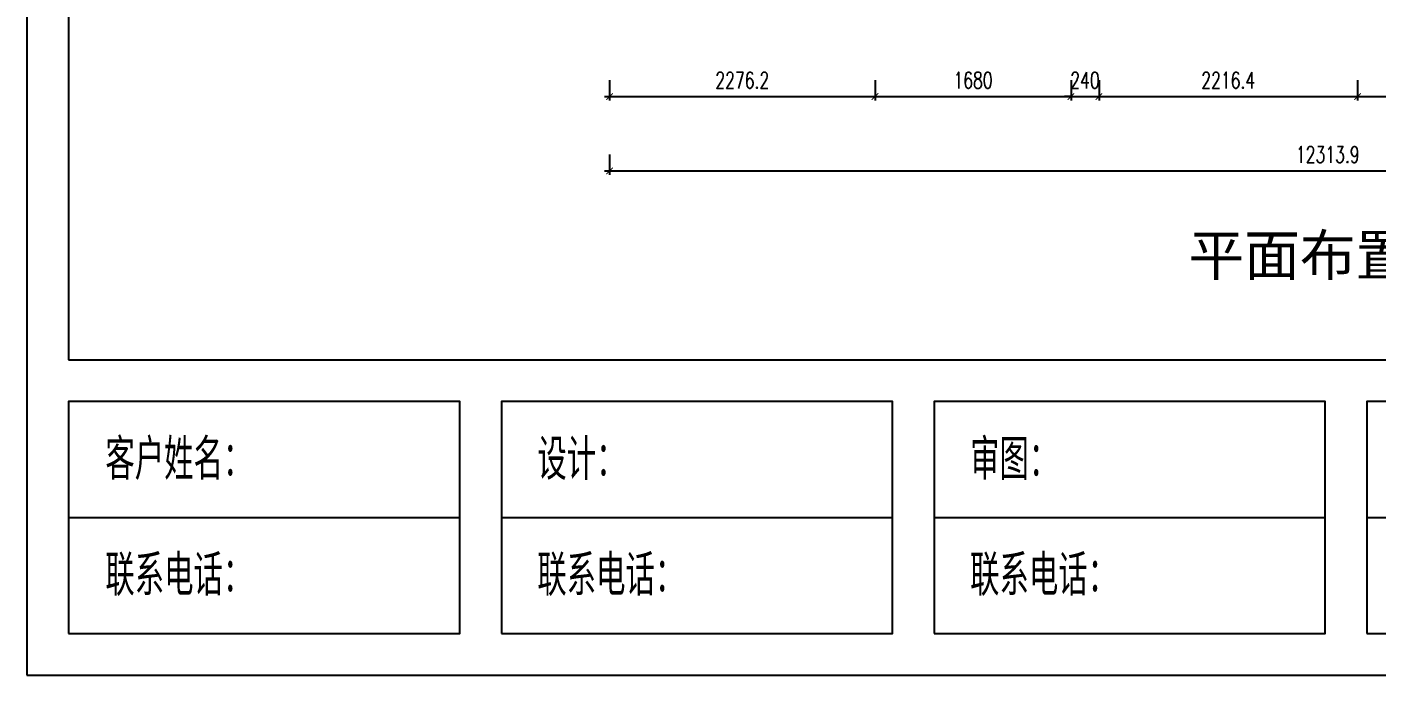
# Model space of a CAD drawing. Header units: millimetres. Extents: x 0 to 37570, y -10972 to 32224.
# Drawn here: x 0 to 11565, y 11434 to 16992 of the extents above; entities that cross this region are included whole.
import ezdxf

# ---------------------------------------------------------------- set-up
doc = ezdxf.new("R2010")
doc.units = ezdxf.units.MM
doc.header["$LTSCALE"] = 10
doc.header["$MEASUREMENT"] = 0
for name, color, linetype in [('E11-标题', 2, 'BYLAYER'), ('P11-平面尺寸标注', 1, 'BYLAYER'), ('P9-平面文字', 2, 'BYLAYER'), ('T-图框', 1, 'BYLAYER')]:
    doc.layers.add(name, color=color, linetype=linetype)
doc.styles.add('DIMTEXT', font='simplex.shx', dxfattribs={"width": 0.7, "bigfont": 'gbcbig.shx'})
doc.styles.get("Standard").update_dxf_attribs({"font": 'simplex.shx', "bigfont": 'gbcbig.shx'})
doc.dimstyles.new('Kujiale', dxfattribs={"dimscale": 25, "dimtxt": 2, "dimasz": 0.8, "dimexe": 0.5, "dimexo": 0.5, "dimgap": 1, "dimtad": 1, "dimdec": 4, "dimrnd": 1, "dimdsep": 46, "dimtxsty": 'DIMTEXT', "dimblk": 'ARCHTICK', "dimcen": 2.5, "dimdle": 0.6, "dimclrd": 1, "dimclre": 1, "dimclrt": 2, "dimadec": 0, "dimazin": 0, "dimtfac": 1, "dimtdec": 4, "dimtix": 1, "dimtmove": 2, "dimatfit": 3, "dimldrblk": 'ARCHTICK', "dimfxlon": 1, "dimtolj": 1, "dimtzin": 0, "dimarcsym": 0})

# ---------------------------------------------------------------- blocks, each defined once
blk = doc.blocks.new('_ArchTick')
at = {"layer": 'E11-标题', "color": 1, "const_width": 0.15}
blk.add_lwpolyline([(-0.5, -0.5), (0.5, 0.5)], dxfattribs=at)
blk = doc.blocks.new('*D70')
at = {"layer": 'Defpoints', "color": 0, "transparency": 16777216}
for p in [(4994, 15933), (17308, 15933), (17308, 15758)]:
    blk.add_point(p, dxfattribs=at)
at = {"layer": 'P11-平面尺寸标注', "color": 1, "lineweight": -2, "transparency": 16777216}
for p, q in [((4994, 15898), (4994, 15723)), ((17308, 15898), (17308, 15723)), ((4952, 15758), (17350, 15758))]:
    blk.add_line(p, q, dxfattribs=at)
at = {"layer": 'P11-平面尺寸标注', "color": 1, "lineweight": -2, "transparency": 16777216, "xscale": 56, "yscale": 56, "zscale": 56, "rotation": 180}
blk.add_blockref('_ArchTick', (4994, 15758), dxfattribs=at)
at = {"layer": 'P11-平面尺寸标注', "color": 1, "lineweight": -2, "transparency": 16777216, "xscale": 56, "yscale": 56, "zscale": 56}
blk.add_blockref('_ArchTick', (17308, 15758), dxfattribs=at)
at = {"layer": 'P11-平面尺寸标注', "color": 2, "transparency": 16777216, "insert": (11151, 15898), "char_height": 140, "attachment_point": 5, "style": 'DIMTEXT'}
blk.add_mtext('\\A1;12313.9', dxfattribs=at)
blk = doc.blocks.new('*D100')
at = {"layer": 'Defpoints', "color": 0, "transparency": 16777216}
for p in [(4994, 16570), (7270, 16570), (7270, 16395)]:
    blk.add_point(p, dxfattribs=at)
at = {"layer": 'P11-平面尺寸标注', "color": 1, "lineweight": -2, "transparency": 16777216}
for p, q in [((4994, 16535), (4994, 16360)), ((7270, 16535), (7270, 16360)), ((4952, 16395), (7312, 16395))]:
    blk.add_line(p, q, dxfattribs=at)
at = {"layer": 'P11-平面尺寸标注', "color": 1, "lineweight": -2, "transparency": 16777216, "xscale": 56, "yscale": 56, "zscale": 56, "rotation": 180}
blk.add_blockref('_ArchTick', (4994, 16395), dxfattribs=at)
at = {"layer": 'P11-平面尺寸标注', "color": 1, "lineweight": -2, "transparency": 16777216, "xscale": 56, "yscale": 56, "zscale": 56}
blk.add_blockref('_ArchTick', (7270, 16395), dxfattribs=at)
at = {"layer": 'P11-平面尺寸标注', "color": 2, "transparency": 16777216, "insert": (6132, 16535), "char_height": 140, "attachment_point": 5, "style": 'DIMTEXT'}
blk.add_mtext('\\A1;2276.2', dxfattribs=at)
blk = doc.blocks.new('*D101')
at = {"layer": 'Defpoints', "color": 0, "transparency": 16777216}
for p in [(7270, 16570), (8950, 16570), (8950, 16395)]:
    blk.add_point(p, dxfattribs=at)
at = {"layer": 'P11-平面尺寸标注', "color": 1, "lineweight": -2, "transparency": 16777216}
for p, q in [((7270, 16535), (7270, 16360)), ((8950, 16535), (8950, 16360)), ((7228, 16395), (8992, 16395))]:
    blk.add_line(p, q, dxfattribs=at)
at = {"layer": 'P11-平面尺寸标注', "color": 1, "lineweight": -2, "transparency": 16777216, "xscale": 56, "yscale": 56, "zscale": 56, "rotation": 180}
blk.add_blockref('_ArchTick', (7270, 16395), dxfattribs=at)
at = {"layer": 'P11-平面尺寸标注', "color": 1, "lineweight": -2, "transparency": 16777216, "xscale": 56, "yscale": 56, "zscale": 56}
blk.add_blockref('_ArchTick', (8950, 16395), dxfattribs=at)
at = {"layer": 'P11-平面尺寸标注', "color": 2, "transparency": 16777216, "insert": (8110, 16535), "char_height": 140, "attachment_point": 5, "style": 'DIMTEXT'}
blk.add_mtext('\\A1;1680', dxfattribs=at)
blk = doc.blocks.new('*D102')
at = {"layer": 'Defpoints', "color": 0, "transparency": 16777216}
for p in [(8950, 16570), (9190, 16570), (9190, 16395)]:
    blk.add_point(p, dxfattribs=at)
at = {"layer": 'P11-平面尺寸标注', "color": 1, "lineweight": -2, "transparency": 16777216}
for p, q in [((8950, 16535), (8950, 16360)), ((9190, 16535), (9190, 16360)), ((8950, 16395), (8894, 16395)), ((8950, 16395), (9190, 16395)), ((9190, 16395), (9246, 16395))]:
    blk.add_line(p, q, dxfattribs=at)
at = {"layer": 'P11-平面尺寸标注', "color": 1, "lineweight": -2, "transparency": 16777216, "xscale": 56, "yscale": 56, "zscale": 56}
blk.add_blockref('_ArchTick', (8950, 16395), dxfattribs=at)
at = {"layer": 'P11-平面尺寸标注', "color": 1, "lineweight": -2, "transparency": 16777216, "xscale": 56, "yscale": 56, "zscale": 56, "rotation": 180}
blk.add_blockref('_ArchTick', (9190, 16395), dxfattribs=at)
at = {"layer": 'P11-平面尺寸标注', "color": 2, "transparency": 16777216, "insert": (9070, 16535), "char_height": 140, "attachment_point": 5, "style": 'DIMTEXT'}
blk.add_mtext('\\A1;240', dxfattribs=at)
blk = doc.blocks.new('*D103')
at = {"layer": 'Defpoints', "color": 0, "transparency": 16777216}
for p in [(9190, 16570), (11407, 16570), (11407, 16395)]:
    blk.add_point(p, dxfattribs=at)
at = {"layer": 'P11-平面尺寸标注', "color": 1, "lineweight": -2, "transparency": 16777216}
for p, q in [((9190, 16535), (9190, 16360)), ((11407, 16535), (11407, 16360)), ((9148, 16395), (11449, 16395))]:
    blk.add_line(p, q, dxfattribs=at)
at = {"layer": 'P11-平面尺寸标注', "color": 1, "lineweight": -2, "transparency": 16777216, "xscale": 56, "yscale": 56, "zscale": 56, "rotation": 180}
blk.add_blockref('_ArchTick', (9190, 16395), dxfattribs=at)
at = {"layer": 'P11-平面尺寸标注', "color": 1, "lineweight": -2, "transparency": 16777216, "xscale": 56, "yscale": 56, "zscale": 56}
blk.add_blockref('_ArchTick', (11407, 16395), dxfattribs=at)
at = {"layer": 'P11-平面尺寸标注', "color": 2, "transparency": 16777216, "insert": (10298, 16535), "char_height": 140, "attachment_point": 5, "style": 'DIMTEXT'}
blk.add_mtext('\\A1;2216.4', dxfattribs=at)
blk = doc.blocks.new('*D104')
at = {"layer": 'Defpoints', "color": 0, "transparency": 16777216}
for p in [(11407, 16570), (12207, 16570), (12207, 16395)]:
    blk.add_point(p, dxfattribs=at)
at = {"layer": 'P11-平面尺寸标注', "color": 1, "lineweight": -2, "transparency": 16777216}
for p, q in [((11407, 16535), (11407, 16360)), ((12207, 16535), (12207, 16360)), ((11365, 16395), (12249, 16395))]:
    blk.add_line(p, q, dxfattribs=at)
at = {"layer": 'P11-平面尺寸标注', "color": 1, "lineweight": -2, "transparency": 16777216, "xscale": 56, "yscale": 56, "zscale": 56, "rotation": 180}
blk.add_blockref('_ArchTick', (11407, 16395), dxfattribs=at)
at = {"layer": 'P11-平面尺寸标注', "color": 1, "lineweight": -2, "transparency": 16777216, "xscale": 56, "yscale": 56, "zscale": 56}
blk.add_blockref('_ArchTick', (12207, 16395), dxfattribs=at)
at = {"layer": 'P11-平面尺寸标注', "color": 2, "transparency": 16777216, "insert": (11807, 16535), "char_height": 140, "attachment_point": 5, "style": 'DIMTEXT'}
blk.add_mtext('\\A1;800', dxfattribs=at)

msp = doc.modelspace()

# ---------------------------------------------------------------- linework, layer by layer
at = {"layer": 'T-图框'}
for p, q in [((357, 12785.5), (3710, 12785.5)), ((4067, 12785.5), (7420, 12785.5)), ((7777, 12785.5), (11130, 12785.5)), ((11487, 12785.5), (25991, 12785.5))]:
    msp.add_line(p, q, dxfattribs=at)
at = {"layer": 'T-图框', "color": 8}
msp.add_lwpolyline([(0, 11434.5), (29400, 11434.5), (29400, 32224.5), (0, 32224.5), (0, 11434.5)], dxfattribs=at)
at = {"layer": 'T-图框'}
for points in [[(357, 14136.5), (21945, 14136.5), (21945, 31867.5), (357, 31867.5), (357, 14136.5)], [(357, 11791.5), (3710, 11791.5), (3710, 13779.5), (357, 13779.5), (357, 11791.5)], [(4067, 11791.5), (7420, 11791.5), (7420, 13779.5), (4067, 13779.5), (4067, 11791.5)], [(7777, 11791.5), (11130, 11791.5), (11130, 13779.5), (7777, 13779.5), (7777, 11791.5)], [(11487, 11791.5), (15981, 11791.5), (15981, 13779.5), (11487, 13779.5), (11487, 11791.5)]]:
    msp.add_lwpolyline(points, dxfattribs=at)

# ---------------------------------------------------------------- texts
at = {"layer": 'P9-平面文字', "insert": (11151, 15015.42969), "char_height": 350, "attachment_point": 5}
msp.add_mtext('\\fMicrosoft YaHei;平面布置图', dxfattribs=at)
at = {"layer": 'T-图框', "char_height": 350, "attachment_point": 4}
for s, insert in [('客户姓名：', (672, 13282.5)), ('设计：', (4375, 13282.5)), ('审图：', (8085, 13282.5)), ('联系电话：', (672, 12288.5)), ('联系电话：', (4375, 12288.5)), ('联系电话：', (8085, 12288.5))]:
    msp.add_mtext(s, dxfattribs=dict(at, insert=insert))

# ---------------------------------------------------------------- dimensions: what is measured, and where the dimension line sits
at = {"layer": 'P11-平面尺寸标注'}
for p1, p2, text, picture, middle in [((4994.03027, 16570.42969), (7270.20508, 16570.42969), '2276.2', '*D100', (6132.11768, 16535.42969)), ((7270.20508, 16570.42969), (8950.20508, 16570.42969), '1680', '*D101', (8110.20508, 16535.42969)), ((8950.20508, 16570.42969), (9190.20508, 16570.42969), '240', '*D102', (9070.20508, 16535.42969)), ((9190.20508, 16570.42969), (11406.60352, 16570.42969), '2216.4', '*D103', (10298.4043, 16535.42969)), ((11406.60352, 16570.42969), (12206.60352, 16570.42969), '800', '*D104', (11806.60352, 16535.42969)), ((4994.03027, 15933.42969), (17307.9707, 15933.42969), '12313.9', '*D70', (11151.00049, 15898.42969))]:
    dim = msp.add_aligned_dim(p1=p1, p2=p2, distance=-175, text=text, dimstyle='Kujiale', override={"dimscale": 70}, dxfattribs=at)
    dim.commit()
    dim.dimension.update_dxf_attribs({"geometry": picture, "text_midpoint": middle})

doc.saveas('drawing.dxf')
